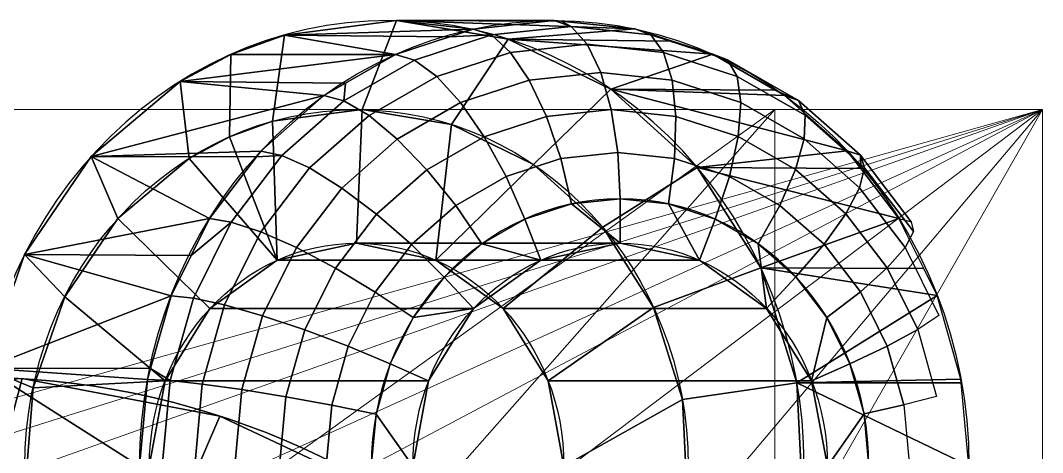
# Model space of a CAD drawing. Header units: millimetres. Extents: x -288 to 127, y 0 to 138.
# Drawn here: x 102.55 to 114, y 90.15 to 95 of the extents above; entities that cross this region are included whole.
import ezdxf

# ---------------------------------------------------------------- set-up
doc = ezdxf.new("R2010")
doc.units = ezdxf.units.MM
doc.layers.add('1', color=7, linetype='Continuous', true_color=0xffffff)

# ---------------------------------------------------------------- blocks, each defined once
blk = doc.blocks.new('UG_SURFACE_001')
at = {"layer": '1', "color": 30, "linetype": 'Continuous', "lineweight": 18}
for points in [[(89.000002, 93.999997), (57, 93.999997), (63.000001, 93.999997, 12), (114, 93.999997, 12)], [(114, 93.999997, 12), (63.000001, 93.999997, 12), (79.313584, 84.983565, 12), (80.499999, 84.598079, 12)], [(80.499999, 84.598079, 12), (81.427053, 83.763354, 12), (114, 93.999997, 12)], [(81.427053, 83.763354, 12), (81.934445, 82.623735, 12), (114, 93.999997, 12)], [(100.145899, 87.706342, 12), (114, 93.999997, 12), (81.934445, 82.623735, 12)], [(114, 93.999997, 12), (111.000001, 93.999997), (89.000002, 93.999997)], [(102.627173, 87.967135), (100.145899, 87.706342), (89.000002, 93.999997), (111.000001, 93.999997)], [(114, 93.999997, 12), (100.145899, 87.706342, 12), (102.627173, 87.967135, 12)], [(102.627173, 87.967135, 12), (104.999997, 87.196149, 12), (114, 93.999997, 12)], [(111.000001, 93.999997), (104.999997, 87.196149), (102.627173, 87.967135)], [(114, 93.999997, 12), (104.999997, 87.196149, 12), (106.854104, 85.526712, 12)], [(111.000001, 93.999997), (111.000001, 86.499996), (105.773158, 86.499996), (104.999997, 87.196149)], [(106.854104, 85.526712, 12), (107.868887, 83.247468, 12), (114, 93.999997, 12)], [(114, 52.999999, 12), (114, 93.999997, 12), (107.868887, 83.247468, 12), (107.868887, 80.752529, 12)], [(114, 93.999997, 12), (114, 93.999997), (111.000001, 93.999997)], [(111.000001, 93.999997), (114, 93.999997), (114, 86.499996), (111.000001, 86.499996)], [(114, 93.999997, 12), (114, 77.500001), (114, 86.499996)], [(114, 46.999998), (114, 77.500001), (114, 93.999997, 12), (114, 52.999999, 12)], [(114, 86.499996), (114, 93.999997), (114, 93.999997, 12)]]:
    blk.add_3dface(points, dxfattribs=at)
blk = doc.blocks.new('stoika_kon_BODY')
at = {"layer": '1', "color": 30, "linetype": 'Continuous', "lineweight": 18}
for p, q in [((114, 94), (0, 94)), ((63, 94, 12), (114, 94, 12)), ((114, 94, 12), (114, 53, 12)), ((114, 0), (114, 94)), ((114, 94), (114, 94, 12))]:
    blk.add_line(p, q, dxfattribs=at)
blk.add_blockref('UG_SURFACE_001', (0, 0), dxfattribs=at)
blk = doc.blocks.new('UG_SURFACE_003')
at = {"layer": '1', "color": 30, "linetype": 'Continuous', "lineweight": 18}
for points in [[(114, 93.999997, 12), (89.000002, 93.999997, 12), (100.145899, 87.706342, 12), (102.627173, 87.967135, 12)], [(102.627173, 87.967135), (100.145899, 87.706342), (89.000002, 93.999997), (111.000001, 93.999997)], [(111.000001, 93.999997), (89.000002, 93.999997), (89.000002, 93.999997, 12), (114, 93.999997, 12)], [(114, 93.999997, 12), (102.627173, 87.967135, 12), (104.999997, 87.196149, 12)], [(104.999997, 87.196149), (102.627173, 87.967135), (111.000001, 93.999997)], [(104.999997, 87.196149, 12), (105.773158, 86.499996, 12), (114, 86.499996, 12), (114, 93.999997, 12)], [(111.000001, 93.999997), (111.000001, 86.499996), (105.773158, 86.499996), (104.999997, 87.196149)], [(111.000001, 93.999997), (114, 93.999997), (114, 86.499996), (111.000001, 86.499996)], [(114, 93.999997, 12), (114, 93.999997), (111.000001, 93.999997)], [(114, 86.499996), (114, 93.999997), (114, 93.999997, 12), (114, 86.499996, 12)]]:
    blk.add_3dface(points, dxfattribs=at)
blk = doc.blocks.new('plohadka_pod_stoiku_kon_BODY')
at = {"layer": '1', "color": 30, "linetype": 'Continuous', "lineweight": 18}
for p, q in [((114, 94), (0, 94)), ((0, 94, 12), (114, 94, 12)), ((114, 0), (114, 94)), ((114, 94), (114, 94, 12)), ((114, 94, 12), (114, 0, 12))]:
    blk.add_line(p, q, dxfattribs=at)
blk.add_blockref('UG_SURFACE_003', (0, 0), dxfattribs=at)
blk = doc.blocks.new('UG_SURFACE_004')
at = {"layer": '1', "color": 190, "linetype": 'Continuous', "lineweight": 25}
for points in [[(0.565115, 8.98224, 1.5), (-1.686432, 8.840585, 1.5), (-0.433542, 5.232069, 1.5)], [(0.565115, 8.98224, 1.5), (0.565115, 8.98224), (-1.686432, 8.840585), (-1.686432, 8.840585, 1.5)], [(-0.433542, 5.232069), (-1.686432, 8.840585), (0.565115, 8.98224)], [(-0.433542, 5.232069, 1.5), (1.288799, 5.089351, 1.5), (2.781153, 8.559508, 1.5), (0.565115, 8.98224, 1.5)], [(0.565115, 8.98224), (2.781153, 8.559508), (1.288799, 5.089351), (-0.433542, 5.232069)], [(2.781153, 8.559508, 1.5), (2.781153, 8.559508), (0.565115, 8.98224), (0.565115, 8.98224, 1.5)], [(4.822441, 7.598951, 1.5), (2.781153, 8.559508, 1.5), (1.288799, 5.089351, 1.5), (2.871478, 4.395124, 1.5)], [(2.871478, 4.395124), (1.288799, 5.089351), (2.781153, 8.559508), (4.822441, 7.598951)], [(4.822441, 7.598951, 1.5), (4.822441, 7.598951), (2.781153, 8.559508), (2.781153, 8.559508, 1.5)]]:
    blk.add_3dface(points, dxfattribs=at)
blk = doc.blocks.new('1143_1_5-10-18_BODY')
at = {"layer": '1', "color": 190, "linetype": 'Continuous', "lineweight": 25}
blk.add_circle((0, 0), 9, dxfattribs=at)
at = {"layer": '1', "color": 190, "linetype": 'Continuous', "lineweight": 25, "extrusion": (0, 0, -1)}
blk.add_circle((0, 0, -1.5), 9, dxfattribs=at)
at = {"layer": '1', "color": 190, "linetype": 'Continuous', "lineweight": 25}
blk.add_blockref('UG_SURFACE_004', (0, 0), dxfattribs=at)
blk = doc.blocks.new('UG_SURFACE_009')
at = {"layer": '1', "color": 161, "linetype": 'Continuous', "lineweight": 25}
for points in [[(-2.883402, 4.084849, 1), (-1.674398, 4.711305, 1), (-1.339518, 3.769044), (-2.306721, 3.26788)], [(-1.913417, 4.619398, 6), (-1.674398, 4.711305, 1), (-2.883402, 4.084849, 1)], [(-2.883402, 4.084849, 1), (-2.777851, 4.157348, 6), (-1.913417, 4.619398, 6)], [(-2.73999, 4.100685, 6.517638), (-1.887338, 4.556437, 6.517638), (-1.913417, 4.619398, 6), (-2.777851, 4.157348, 6)], [(-2.628986, 3.934557, 7), (-1.810877, 4.371845, 7), (-1.887338, 4.556437, 6.517638), (-2.73999, 4.100685, 6.517638)], [(-2.452406, 3.670285, 7.414213), (-1.689246, 4.078201, 7.414213), (-1.810877, 4.371845, 7), (-2.628986, 3.934557, 7)], [(-2.883402, 4.084849, 1), (-2.876475, 4.07641, 6), (-2.777851, 4.157348, 6)], [(-2.73999, 4.100685, 6.517638), (-2.777851, 4.157348, 6), (-2.876475, 4.07641, 6)], [(-3.878556, 3.15544, 1), (-2.883402, 4.084849, 1), (-2.306721, 3.26788), (-3.102845, 2.524352)], [(-2.883402, 4.084849, 1), (-3.878556, 3.15544, 1), (-3.535534, 3.535534, 6)], [(-2.876475, 4.07641, 6), (-3.535534, 3.535534, 6), (-3.487346, 3.487346, 6.517638), (-2.73999, 4.100685, 6.517638)], [(-3.535534, 3.535534, 6), (-2.876475, 4.07641, 6), (-2.883402, 4.084849, 1)], [(-3.346065, 3.346065, 7), (-2.628986, 3.934557, 7), (-2.73999, 4.100685, 6.517638), (-3.487346, 3.487346, 6.517638)], [(-2.222281, 3.325878, 7.732051), (-1.530734, 3.695518, 7.732051), (-1.689246, 4.078201, 7.414213), (-2.452406, 3.670285, 7.414213)], [(-3.12132, 3.12132, 7.414213), (-2.452406, 3.670285, 7.414213), (-2.628986, 3.934557, 7), (-3.346065, 3.346065, 7)], [(-2.828427, 2.828427, 7.732051), (-2.222281, 3.325878, 7.732051), (-2.452406, 3.670285, 7.414213), (-3.12132, 3.12132, 7.414213)], [(-2.306721, 3.26788), (-1.339518, 3.769044), (-0.956709, 2.309699), (-1.767767, 1.767767)], [(-1.954295, 2.924809, 7.931852), (-1.346142, 3.249874, 7.931852), (-1.530734, 3.695518, 7.732051), (-2.222281, 3.325878, 7.732051)], [(-4.100685, 2.73999, 6.517638), (-3.487346, 3.487346, 6.517638), (-3.535534, 3.535534, 6), (-3.85998, 3.140195, 6)], [(-3.934557, 2.628986, 7), (-3.346065, 3.346065, 7), (-3.487346, 3.487346, 6.517638), (-4.100685, 2.73999, 6.517638)], [(-3.878556, 3.15544, 1), (-3.85998, 3.140195, 6), (-3.535534, 3.535534, 6)], [(-3.670285, 2.452406, 7.414213), (-3.12132, 3.12132, 7.414213), (-3.346065, 3.346065, 7), (-3.934557, 2.628986, 7)], [(-2.487346, 2.487346, 7.931852), (-1.954295, 2.924809, 7.931852), (-2.222281, 3.325878, 7.732051), (-2.828427, 2.828427, 7.732051)], [(-1.767767, 1.767767), (-3.102845, 2.524352), (-2.306721, 3.26788)], [(-1.666711, 2.494409, 8), (-1.14805, 2.771639, 8), (-1.346142, 3.249874, 7.931852), (-1.954295, 2.924809, 7.931852)], [(-4.586056, 1.992005, 1), (-3.878556, 3.15544, 1), (-3.102845, 2.524352), (-3.668845, 1.593604)], [(-4.157348, 2.777851, 6), (-3.878556, 3.15544, 1), (-4.586056, 1.992005, 1)], [(-4.157348, 2.777851, 6), (-3.85998, 3.140195, 6), (-3.878556, 3.15544, 1)], [(-3.85998, 3.140195, 6), (-4.157348, 2.777851, 6), (-4.100685, 2.73999, 6.517638)], [(-3.325878, 2.222281, 7.732051), (-2.828427, 2.828427, 7.732051), (-3.12132, 3.12132, 7.414213), (-3.670285, 2.452406, 7.414213)], [(-2.12132, 2.12132, 8), (-1.666711, 2.494409, 8), (-1.954295, 2.924809, 7.931852), (-2.487346, 2.487346, 7.931852)], [(-4.586056, 1.992005, 1), (-4.579317, 1.988403, 6), (-4.157348, 2.777851, 6)], [(-4.556437, 1.887338, 6.517638), (-4.100685, 2.73999, 6.517638), (-4.157348, 2.777851, 6), (-4.579317, 1.988403, 6)], [(-2.924809, 1.954295, 7.931852), (-2.487346, 2.487346, 7.931852), (-2.828427, 2.828427, 7.732051), (-3.325878, 2.222281, 7.732051)], [(-0.956709, 2.309699, 8), (-1.14805, 2.771639, 8), (-1.666711, 2.494409, 8)], [(-4.371845, 1.810877, 7), (-3.934557, 2.628986, 7), (-4.100685, 2.73999, 6.517638), (-4.556437, 1.887338, 6.517638)], [(-4.078201, 1.689246, 7.414213), (-3.670285, 2.452406, 7.414213), (-3.934557, 2.628986, 7), (-4.371845, 1.810877, 7)], [(-1.767767, 1.767767), (-2.309699, 0.956709), (-3.668845, 1.593604), (-3.102845, 2.524352)], [(-3.695518, 1.530734, 7.732051), (-3.325878, 2.222281, 7.732051), (-3.670285, 2.452406, 7.414213), (-4.078201, 1.689246, 7.414213)], [(-2.494409, 1.666711, 8), (-2.12132, 2.12132, 8), (-2.487346, 2.487346, 7.931852), (-2.924809, 1.954295, 7.931852)], [(-1.666711, 2.494409, 8), (-2.12132, 2.12132, 8), (-1.767767, 1.767767, 8), (-0.956709, 2.309699, 8)], [(-0.956709, 2.309699), (-0.956709, 2.309699, 8), (-1.767767, 1.767767, 8), (-1.767767, 1.767767)], [(-3.249874, 1.346142, 7.931852), (-2.924809, 1.954295, 7.931852), (-3.325878, 2.222281, 7.732051), (-3.695518, 1.530734, 7.732051)], [(-2.309699, 0.956709, 8), (-1.767767, 1.767767, 8), (-2.12132, 2.12132, 8), (-2.494409, 1.666711, 8)], [(-4.95343, 0.680833, 1), (-4.586056, 1.992005, 1), (-3.668845, 1.593604), (-3.962744, 0.544667)], [(-4.586056, 1.992005, 1), (-4.95343, 0.680833, 1), (-4.903927, 0.975452, 6)], [(-4.903927, 0.975452, 6), (-4.619398, 1.913417, 6), (-4.586056, 1.992005, 1)], [(-4.619398, 1.913417, 6), (-4.579317, 1.988403, 6), (-4.586056, 1.992005, 1)], [(-4.579317, 1.988403, 6), (-4.619398, 1.913417, 6), (-4.556437, 1.887338, 6.517638)], [(-2.771639, 1.14805, 8), (-2.494409, 1.666711, 8), (-2.924809, 1.954295, 7.931852), (-3.249874, 1.346142, 7.931852)], [(-4.837087, 0.962157, 6.517638), (-4.556437, 1.887338, 6.517638), (-4.619398, 1.913417, 6), (-4.903927, 0.975452, 6)], [(-4.641126, 0.923177, 7), (-4.371845, 1.810877, 7), (-4.556437, 1.887338, 6.517638), (-4.837087, 0.962157, 6.517638)], [(-4.329395, 0.86117, 7.414213), (-4.078201, 1.689246, 7.414213), (-4.371845, 1.810877, 7), (-4.641126, 0.923177, 7)], [(-1.767767, 1.767767), (-1.767767, 1.767767, 8), (-2.309699, 0.956709, 8), (-2.309699, 0.956709)], [(-3.923141, 0.780361, 7.732051), (-3.695518, 1.530734, 7.732051), (-4.078201, 1.689246, 7.414213), (-4.329395, 0.86117, 7.414213)], [(-2.494409, 1.666711, 8), (-2.771639, 1.14805, 8), (-2.309699, 0.956709, 8)], [(-3.962744, 0.544667), (-3.668845, 1.593604), (-2.309699, 0.956709), (-2.5, 0)], [(-3.450048, 0.686257, 7.931852), (-3.249874, 1.346142, 7.931852), (-3.695518, 1.530734, 7.732051), (-3.923141, 0.780361, 7.732051)], [(-2.942356, 0.585271, 8), (-2.771639, 1.14805, 8), (-3.249874, 1.346142, 7.931852), (-3.450048, 0.686257, 7.931852)], [(-2.5, 0, 8), (-2.309699, 0.956709, 8), (-2.771639, 1.14805, 8), (-2.942356, 0.585271, 8)], [(-4.933141, 0.678835, 6), (-5, 0, 6), (-4.931852, 0, 6.517638), (-4.837087, 0.962157, 6.517638)], [(-4.95343, 0.680833, 1), (-4.933141, 0.678835, 6), (-4.903927, 0.975452, 6)], [(-4.837087, 0.962157, 6.517638), (-4.903927, 0.975452, 6), (-4.933141, 0.678835, 6)], [(-4.732051, 0, 7), (-4.641126, 0.923177, 7), (-4.837087, 0.962157, 6.517638), (-4.931852, 0, 6.517638)], [(-4.414213, 0, 7.414213), (-4.329395, 0.86117, 7.414213), (-4.641126, 0.923177, 7), (-4.732051, 0, 7)], [(-2.309699, 0.956709), (-2.309699, 0.956709, 8), (-2.5, 0, 8), (-2.5, 0)], [(-4, 0, 7.732051), (-3.923141, 0.780361, 7.732051), (-4.329395, 0.86117, 7.414213), (-4.414213, 0, 7.414213)], [(-3.517638, 0, 7.931852), (-3.450048, 0.686257, 7.931852), (-3.923141, 0.780361, 7.732051), (-4, 0, 7.732051)], [(-5, 0, 1), (-4.95343, 0.680833, 1), (-3.962744, 0.544667), (-4, 0)], [(-4.95343, 0.680833, 1), (-5, 0, 1), (-5, 0, 6)], [(-5, 0, 6), (-4.933141, 0.678835, 6), (-4.95343, 0.680833, 1)], [(-3, 0, 8), (-2.942356, 0.585271, 8), (-3.450048, 0.686257, 7.931852), (-3.517638, 0, 7.931852)], [(-2.942356, 0.585271, 8), (-3, 0, 8), (-2.5, 0, 8)], [(-2.5, 0), (-4, 0), (-3.962744, 0.544667)], [(-4, 0), (-3.962744, -0.544667), (-4.95343, -0.680833, 1), (-5, 0, 1)], [(-4.95343, -0.680833, 1), (-4.933141, -0.678835, 6), (-5, 0, 6)], [(-5, 0, 6), (-5, 0, 1), (-4.95343, -0.680833, 1)], [(-4.837087, -0.962157, 6.517638), (-4.931852, 0, 6.517638), (-5, 0, 6), (-4.933141, -0.678835, 6)], [(-4.641126, -0.923177, 7), (-4.732051, 0, 7), (-4.931852, 0, 6.517638), (-4.837087, -0.962157, 6.517638)], [(-4.329395, -0.86117, 7.414213), (-4.414213, 0, 7.414213), (-4.732051, 0, 7), (-4.641126, -0.923177, 7)], [(-3.923141, -0.780361, 7.732051), (-4, 0, 7.732051), (-4.414213, 0, 7.414213), (-4.329395, -0.86117, 7.414213)], [(-3.962744, -0.544667), (-4, 0), (-2.5, 0)], [(-3.450048, -0.686257, 7.931852), (-3.517638, 0, 7.931852), (-4, 0, 7.732051), (-3.923141, -0.780361, 7.732051)], [(-2.5, 0), (-2.309699, -0.956709), (-3.668845, -1.593604), (-3.962744, -0.544667)], [(-2.942356, -0.585271, 8), (-3, 0, 8), (-3.517638, 0, 7.931852), (-3.450048, -0.686257, 7.931852)], [(-2.309699, -0.956709, 8), (-2.5, 0, 8), (-3, 0, 8), (-2.942356, -0.585271, 8)], [(-2.5, 0), (-2.5, 0, 8), (-2.309699, -0.956709, 8), (-2.309699, -0.956709)], [(-4.586056, -1.992005, 1), (-4.95343, -0.680833, 1), (-3.962744, -0.544667), (-3.668845, -1.593604)], [(-4.903927, -0.975452, 6), (-4.933141, -0.678835, 6), (-4.95343, -0.680833, 1)], [(-4.903927, -0.975452, 6), (-4.95343, -0.680833, 1), (-4.586056, -1.992005, 1)], [(-4.933141, -0.678835, 6), (-4.903927, -0.975452, 6), (-4.837087, -0.962157, 6.517638)], [(-3.249874, -1.346142, 7.931852), (-3.450048, -0.686257, 7.931852), (-3.923141, -0.780361, 7.732051), (-3.695518, -1.530734, 7.732051)], [(-2.771639, -1.14805, 8), (-2.942356, -0.585271, 8), (-3.450048, -0.686257, 7.931852), (-3.249874, -1.346142, 7.931852)], [(-2.942356, -0.585271, 8), (-2.771639, -1.14805, 8), (-2.309699, -0.956709, 8)], [(-3.695518, -1.530734, 7.732051), (-3.923141, -0.780361, 7.732051), (-4.329395, -0.86117, 7.414213), (-4.078201, -1.689246, 7.414213)], [(-4.078201, -1.689246, 7.414213), (-4.329395, -0.86117, 7.414213), (-4.641126, -0.923177, 7), (-4.371845, -1.810877, 7)], [(-4.556437, -1.887338, 6.517638), (-4.837087, -0.962157, 6.517638), (-4.903927, -0.975452, 6), (-4.619398, -1.913417, 6)], [(-4.586056, -1.992005, 1), (-4.619398, -1.913417, 6), (-4.903927, -0.975452, 6)], [(-4.371845, -1.810877, 7), (-4.641126, -0.923177, 7), (-4.837087, -0.962157, 6.517638), (-4.556437, -1.887338, 6.517638)], [(-3.102845, -2.524352), (-3.668845, -1.593604), (-2.309699, -0.956709), (-1.767767, -1.767767)], [(-1.767767, -1.767767, 8), (-2.309699, -0.956709, 8), (-2.771639, -1.14805, 8), (-2.494409, -1.666711, 8)], [(-2.309699, -0.956709), (-2.309699, -0.956709, 8), (-1.767767, -1.767767, 8), (-1.767767, -1.767767)], [(-2.494409, -1.666711, 8), (-2.771639, -1.14805, 8), (-3.249874, -1.346142, 7.931852), (-2.924809, -1.954295, 7.931852)], [(-2.924809, -1.954295, 7.931852), (-3.249874, -1.346142, 7.931852), (-3.695518, -1.530734, 7.732051), (-3.325878, -2.222281, 7.732051)], [(-3.878556, -3.15544, 1), (-4.586056, -1.992005, 1), (-3.668845, -1.593604), (-3.102845, -2.524352)], [(-3.325878, -2.222281, 7.732051), (-3.695518, -1.530734, 7.732051), (-4.078201, -1.689246, 7.414213), (-3.670285, -2.452406, 7.414213)], [(-3.670285, -2.452406, 7.414213), (-4.078201, -1.689246, 7.414213), (-4.371845, -1.810877, 7), (-3.934557, -2.628986, 7)], [(-2.12132, -2.12132, 8), (-2.494409, -1.666711, 8), (-2.924809, -1.954295, 7.931852), (-2.487346, -2.487346, 7.931852)], [(-2.494409, -1.666711, 8), (-2.12132, -2.12132, 8), (-1.767767, -1.767767, 8)], [(-3.934557, -2.628986, 7), (-4.371845, -1.810877, 7), (-4.556437, -1.887338, 6.517638), (-4.100685, -2.73999, 6.517638)], [(-2.306721, -3.26788), (-3.102845, -2.524352), (-1.767767, -1.767767)], [(-1.767767, -1.767767), (-0.956709, -2.309699), (-1.339518, -3.769044), (-2.306721, -3.26788)], [(-0.956709, -2.309699, 8), (-1.767767, -1.767767, 8), (-2.12132, -2.12132, 8), (-1.666711, -2.494409, 8)], [(-1.767767, -1.767767), (-1.767767, -1.767767, 8), (-0.956709, -2.309699, 8), (-0.956709, -2.309699)], [(-4.556437, -1.887338, 6.517638), (-4.619398, -1.913417, 6), (-4.579317, -1.988403, 6)], [(-4.586056, -1.992005, 1), (-4.579317, -1.988403, 6), (-4.619398, -1.913417, 6)], [(-4.579317, -1.988403, 6), (-4.157348, -2.777851, 6), (-4.100685, -2.73999, 6.517638), (-4.556437, -1.887338, 6.517638)], [(-4.157348, -2.777851, 6), (-4.579317, -1.988403, 6), (-4.586056, -1.992005, 1)], [(-4.586056, -1.992005, 1), (-3.878556, -3.15544, 1), (-4.157348, -2.777851, 6)], [(-2.487346, -2.487346, 7.931852), (-2.924809, -1.954295, 7.931852), (-3.325878, -2.222281, 7.732051), (-2.828427, -2.828427, 7.732051)], [(-1.666711, -2.494409, 8), (-2.12132, -2.12132, 8), (-2.487346, -2.487346, 7.931852), (-1.954295, -2.924809, 7.931852)], [(-2.828427, -2.828427, 7.732051), (-3.325878, -2.222281, 7.732051), (-3.670285, -2.452406, 7.414213), (-3.12132, -3.12132, 7.414213)], [(-1.666711, -2.494409, 8), (-1.14805, -2.771639, 8), (-0.956709, -2.309699, 8)], [(-0.956709, -2.309699), (0, -2.5), (-0.27297, -3.990675), (-1.339518, -3.769044)], [(0, -2.5, 8), (-0.956709, -2.309699, 8), (-1.14805, -2.771639, 8), (-0.585271, -2.942356, 8)], [(-0.956709, -2.309699), (-0.956709, -2.309699, 8), (0, -2.5, 8), (0, -2.5)], [(0.813824, -3.916336), (-0.27297, -3.990675), (0, -2.5), (0.956709, -2.309699)], [(0.956709, -2.309699, 8), (0, -2.5, 8), (0, -3, 8), (0.585271, -2.942356, 8)], [(0, -2.5), (0, -2.5, 8), (0.956709, -2.309699, 8), (0.956709, -2.309699)], [(0.585271, -2.942356, 8), (1.14805, -2.771639, 8), (0.956709, -2.309699, 8)], [(0.956709, -2.309699), (1.84026, -3.551541), (0.813824, -3.916336)], [(-3.12132, -3.12132, 7.414213), (-3.670285, -2.452406, 7.414213), (-3.934557, -2.628986, 7), (-3.346065, -3.346065, 7)], [(-1.954295, -2.924809, 7.931852), (-2.487346, -2.487346, 7.931852), (-2.828427, -2.828427, 7.732051), (-2.222281, -3.325878, 7.732051)], [(-1.14805, -2.771639, 8), (-1.666711, -2.494409, 8), (-1.954295, -2.924809, 7.931852), (-1.346142, -3.249874, 7.931852)], [(-0.585271, -2.942356, 8), (0, -3, 8), (0, -2.5, 8)], [(-3.346065, -3.346065, 7), (-3.934557, -2.628986, 7), (-4.100685, -2.73999, 6.517638), (-3.487346, -3.487346, 6.517638)], [(-2.883402, -4.084849, 1), (-3.878556, -3.15544, 1), (-3.102845, -2.524352), (-2.306721, -3.26788)], [(-4.100685, -2.73999, 6.517638), (-4.157348, -2.777851, 6), (-3.85998, -3.140195, 6)], [(-3.85998, -3.140195, 6), (-3.535534, -3.535534, 6), (-3.487346, -3.487346, 6.517638), (-4.100685, -2.73999, 6.517638)], [(-3.878556, -3.15544, 1), (-3.85998, -3.140195, 6), (-4.157348, -2.777851, 6)], [(-2.222281, -3.325878, 7.732051), (-2.828427, -2.828427, 7.732051), (-3.12132, -3.12132, 7.414213), (-2.452406, -3.670285, 7.414213)], [(-0.585271, -2.942356, 8), (-1.14805, -2.771639, 8), (-1.346142, -3.249874, 7.931852), (-0.686257, -3.450048, 7.931852)], [(1.14805, -2.771639, 8), (0.585271, -2.942356, 8), (0.686257, -3.450048, 7.931852), (1.346142, -3.249874, 7.931852)], [(-1.346142, -3.249874, 7.931852), (-1.954295, -2.924809, 7.931852), (-2.222281, -3.325878, 7.732051), (-1.530734, -3.695518, 7.732051)], [(0, -3, 8), (-0.585271, -2.942356, 8), (-0.686257, -3.450048, 7.931852), (0, -3.517638, 7.931852)], [(0.585271, -2.942356, 8), (0, -3, 8), (0, -3.517638, 7.931852), (0.686257, -3.450048, 7.931852)], [(-3.535534, -3.535534, 6), (-3.85998, -3.140195, 6), (-3.878556, -3.15544, 1)], [(-3.535534, -3.535534, 6), (-3.878556, -3.15544, 1), (-2.883402, -4.084849, 1)], [(-2.452406, -3.670285, 7.414213), (-3.12132, -3.12132, 7.414213), (-3.346065, -3.346065, 7), (-2.628986, -3.934557, 7)], [(-1.674398, -4.711305, 1), (-2.883402, -4.084849, 1), (-2.306721, -3.26788), (-1.339518, -3.769044)], [(-0.686257, -3.450048, 7.931852), (-1.346142, -3.249874, 7.931852), (-1.530734, -3.695518, 7.732051), (-0.780361, -3.923141, 7.732051)], [(-2.628986, -3.934557, 7), (-3.346065, -3.346065, 7), (-3.487346, -3.487346, 6.517638), (-2.73999, -4.100685, 6.517638)], [(-1.530734, -3.695518, 7.732051), (-2.222281, -3.325878, 7.732051), (-2.452406, -3.670285, 7.414213), (-1.689246, -4.078201, 7.414213)], [(-2.73999, -4.100685, 6.517638), (-3.487346, -3.487346, 6.517638), (-3.535534, -3.535534, 6), (-2.876475, -4.07641, 6)], [(-2.883402, -4.084849, 1), (-2.876475, -4.07641, 6), (-3.535534, -3.535534, 6)], [(0, -3.517638, 7.931852), (-0.686257, -3.450048, 7.931852), (-0.780361, -3.923141, 7.732051), (0, -4, 7.732051)], [(0.686257, -3.450048, 7.931852), (0, -3.517638, 7.931852), (0, -4, 7.732051), (0.780361, -3.923141, 7.732051)], [(2.300325, -4.439426, 1), (1.01728, -4.89542, 1), (0.813824, -3.916336), (1.84026, -3.551541)], [(-1.689246, -4.078201, 7.414213), (-2.452406, -3.670285, 7.414213), (-2.628986, -3.934557, 7), (-1.810877, -4.371845, 7)], [(-0.780361, -3.923141, 7.732051), (-1.530734, -3.695518, 7.732051), (-1.689246, -4.078201, 7.414213), (-0.86117, -4.329395, 7.414213)], [(-0.341212, -4.988344, 1), (-1.674398, -4.711305, 1), (-1.339518, -3.769044), (-0.27297, -3.990675)], [(-1.810877, -4.371845, 7), (-2.628986, -3.934557, 7), (-2.73999, -4.100685, 6.517638), (-1.887338, -4.556437, 6.517638)], [(0, -4, 7.732051), (-0.780361, -3.923141, 7.732051), (-0.86117, -4.329395, 7.414213), (0, -4.414213, 7.414213)], [(1.01728, -4.89542, 1), (-0.341212, -4.988344, 1), (-0.27297, -3.990675), (0.813824, -3.916336)], [(-2.777851, -4.157348, 6), (-2.876475, -4.07641, 6), (-2.883402, -4.084849, 1)], [(-2.883402, -4.084849, 1), (-1.674398, -4.711305, 1), (-1.913417, -4.619398, 6)], [(-1.913417, -4.619398, 6), (-2.777851, -4.157348, 6), (-2.883402, -4.084849, 1)], [(-2.876475, -4.07641, 6), (-2.777851, -4.157348, 6), (-2.73999, -4.100685, 6.517638)], [(-1.887338, -4.556437, 6.517638), (-2.73999, -4.100685, 6.517638), (-2.777851, -4.157348, 6), (-1.913417, -4.619398, 6)], [(-0.86117, -4.329395, 7.414213), (-1.689246, -4.078201, 7.414213), (-1.810877, -4.371845, 7), (-0.923177, -4.641126, 7)], [(-0.923177, -4.641126, 7), (-1.810877, -4.371845, 7), (-1.887338, -4.556437, 6.517638), (-0.962157, -4.837087, 6.517638)], [(1.01728, -4.89542, 1), (2.300325, -4.439426, 1), (1.913417, -4.619398, 6)], [(-1.887338, -4.556437, 6.517638), (-1.913417, -4.619398, 6), (-1.669009, -4.693538, 6)], [(-1.669009, -4.693538, 6), (-0.975452, -4.903927, 6), (-0.962157, -4.837087, 6.517638), (-1.887338, -4.556437, 6.517638)], [(-1.674398, -4.711305, 1), (-1.669009, -4.693538, 6), (-1.913417, -4.619398, 6)], [(-0.975452, -4.903927, 6), (-1.669009, -4.693538, 6), (-1.674398, -4.711305, 1)], [(1.913417, -4.619398, 6), (1.016118, -4.89159, 6), (1.01728, -4.89542, 1)], [(-1.674398, -4.711305, 1), (-0.341212, -4.988344, 1), (-0.975452, -4.903927, 6)], [(-0.341212, -4.988344, 1), (-0.339071, -4.966605, 6), (-0.975452, -4.903927, 6)], [(0, -5, 6), (-0.341212, -4.988344, 1), (1.01728, -4.89542, 1)], [(1.01728, -4.89542, 1), (0.975452, -4.903927, 6), (0, -5, 6)], [(1.01728, -4.89542, 1), (1.016118, -4.89159, 6), (0.975452, -4.903927, 6)], [(0, -5, 6), (-0.339071, -4.966605, 6), (-0.341212, -4.988344, 1)]]:
    blk.add_3dface(points, dxfattribs=at)
blk = doc.blocks.new('1061-0319_002_BODY')
at = {"layer": '1', "color": 161, "linetype": 'Continuous', "lineweight": 25, "extrusion": (0, 0, -1)}
for centre, radius in [((0, 0, -6), 5), ((0, 0), 4), ((0, 0, -8), 2.5), ((0, 0), 2.5)]:
    blk.add_circle(centre, radius, dxfattribs=at)
at = {"layer": '1', "color": 161, "linetype": 'Continuous', "lineweight": 25}
for centre, radius in [((0, 0, 1), 5), ((0, 0, 8), 3)]:
    blk.add_circle(centre, radius, dxfattribs=at)
blk.add_blockref('UG_SURFACE_009', (0, 0), dxfattribs=at)
blk = doc.blocks.new('1059-0319_BODY')
at = {"layer": '1', "color": 4, "linetype": 'Continuous', "lineweight": 13, "extrusion": (0, 0, -1), "rotation": 157.477326}
blk.add_blockref('1061-0319_002_BODY', (0, 0, 32), dxfattribs=at)
blk.add_blockref('1061-0319_002_BODY', (0, 0, 32), dxfattribs=at)
blk = doc.blocks.new('3048-03_d12x025_BODY')
at = {"layer": '1', "color": 12, "linetype": 'Continuous', "lineweight": 25, "extrusion": (-1, 0, 0), "rotation": 90}
blk.add_blockref('1059-0319_BODY', (0, -22), dxfattribs=at)

msp = doc.modelspace()

# ---------------------------------------------------------------- block references
at = {"layer": '1', "color": 3, "linetype": 'Continuous', "lineweight": 18, "extrusion": (0, -1, 0), "rotation": 291.662669}
msp.add_blockref('3048-03_d12x025_BODY', (94.5, 152, -68), dxfattribs=at)
at = {"layer": '1', "color": 3, "linetype": 'Continuous', "lineweight": 18}
for name, p in [('stoika_kon_BODY', (0, 0)), ('plohadka_pod_stoiku_kon_BODY', (0, 0, -12)), ('1143_1_5-10-18_BODY', (102, 82, 12))]:
    msp.add_blockref(name, p, dxfattribs=at)

doc.saveas('drawing.dxf')
